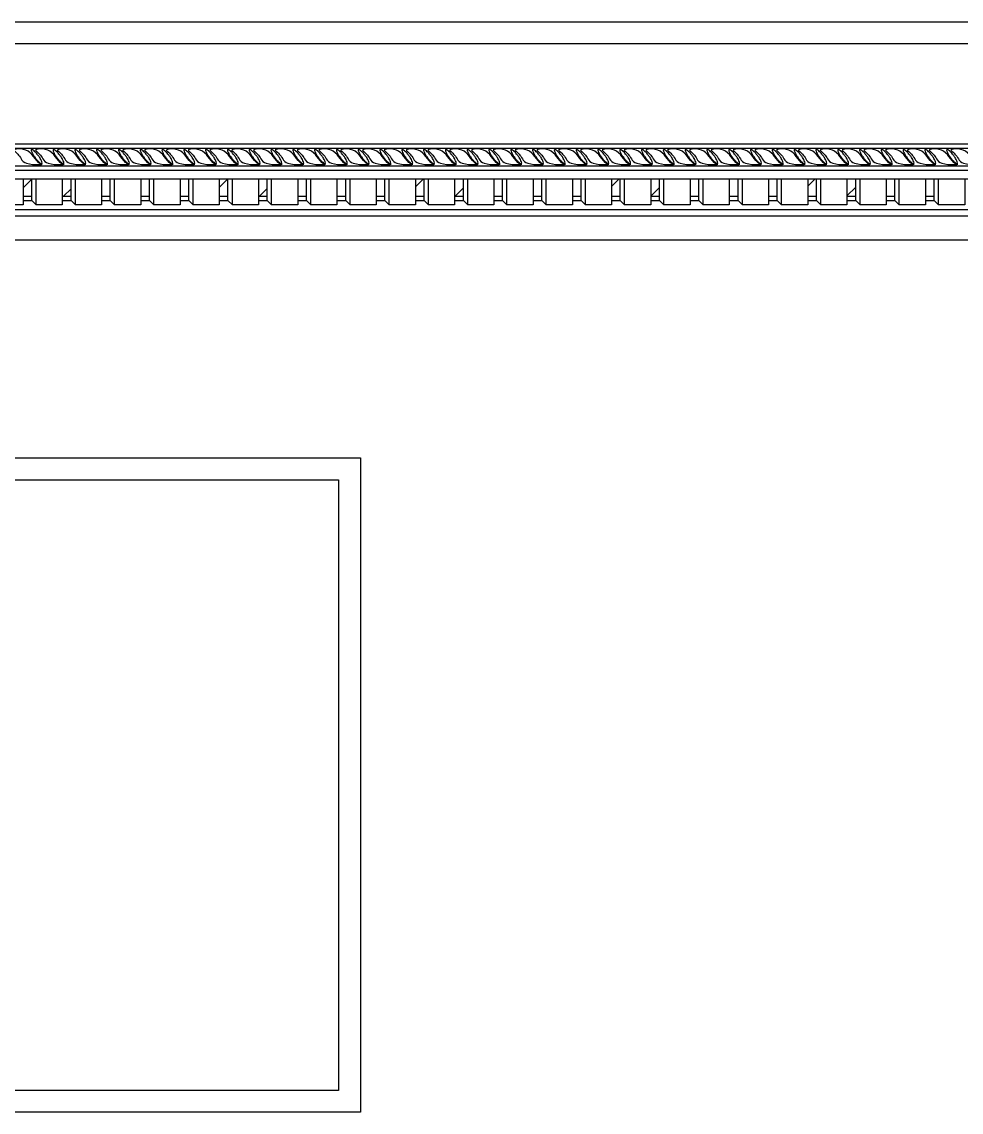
# Model space of a CAD drawing. Header units: metres. Extents: x 6109 to 10009, y 6120 to 9320.
# Drawn here: x 9154 to 9585, y 8820 to 9320 of the extents above; entities that cross this region are included whole.
import ezdxf

# ---------------------------------------------------------------- set-up
doc = ezdxf.new("R2010")
doc.units = ezdxf.units.M
doc.layers.add('3', color=3, linetype='Continuous')
doc.layers.add('4', color=4, linetype='Continuous')

msp = doc.modelspace()

# ---------------------------------------------------------------- hatches: boundary and pattern name
at = {"layer": '3'}
h = msp.add_hatch(dxfattribs=at)
h.set_pattern_fill('ANSI31', scale=5)
h.paths.add_polyline_path([(9158.27, 9248.21), (9154.27, 9248.21), (9154.27, 9240.21), (9158.27, 9240.21)])
h = msp.add_hatch(dxfattribs=at)
h.set_pattern_fill('ANSI31', scale=5)
h.paths.add_polyline_path([(9176.27, 9248.21), (9172.27, 9248.21), (9172.27, 9240.21), (9176.27, 9240.21)])
h = msp.add_hatch(dxfattribs=at)
h.set_pattern_fill('ANSI31', scale=5)
h.paths.add_polyline_path([(9194.27, 9248.21), (9190.27, 9248.21), (9190.27, 9240.21), (9194.27, 9240.21)])
h = msp.add_hatch(dxfattribs=at)
h.set_pattern_fill('ANSI31', scale=5)
h.paths.add_polyline_path([(9212.27, 9248.21), (9208.27, 9248.21), (9208.27, 9240.21), (9212.27, 9240.21)])
h = msp.add_hatch(dxfattribs=at)
h.set_pattern_fill('ANSI31', scale=5)
h.paths.add_polyline_path([(9230.27, 9248.21), (9226.27, 9248.21), (9226.27, 9240.21), (9230.27, 9240.21)])
h = msp.add_hatch(dxfattribs=at)
h.set_pattern_fill('ANSI31', scale=5)
h.paths.add_polyline_path([(9248.27, 9248.21), (9244.27, 9248.21), (9244.27, 9240.21), (9248.27, 9240.21)])
h = msp.add_hatch(dxfattribs=at)
h.set_pattern_fill('ANSI31', scale=5)
h.paths.add_polyline_path([(9266.27, 9248.21), (9262.27, 9248.21), (9262.27, 9240.21), (9266.27, 9240.21)])
h = msp.add_hatch(dxfattribs=at)
h.set_pattern_fill('ANSI31', scale=5)
h.paths.add_polyline_path([(9284.27, 9248.21), (9280.27, 9248.21), (9280.27, 9240.21), (9284.27, 9240.21)])
h = msp.add_hatch(dxfattribs=at)
h.set_pattern_fill('ANSI31', scale=5)
h.paths.add_polyline_path([(9302.27, 9248.21), (9298.27, 9248.21), (9298.27, 9240.21), (9302.27, 9240.21)])
h = msp.add_hatch(dxfattribs=at)
h.set_pattern_fill('ANSI31', scale=5)
h.paths.add_polyline_path([(9320.27, 9248.21), (9316.27, 9248.21), (9316.27, 9240.21), (9320.27, 9240.21)])
h = msp.add_hatch(dxfattribs=at)
h.set_pattern_fill('ANSI31', scale=5)
h.paths.add_polyline_path([(9338.27, 9248.21), (9334.27, 9248.21), (9334.27, 9240.21), (9338.27, 9240.21)])
h = msp.add_hatch(dxfattribs=at)
h.set_pattern_fill('ANSI31', scale=5)
h.paths.add_polyline_path([(9356.27, 9248.21), (9352.27, 9248.21), (9352.27, 9240.21), (9356.27, 9240.21)])
h = msp.add_hatch(dxfattribs=at)
h.set_pattern_fill('ANSI31', scale=5)
h.paths.add_polyline_path([(9374.27, 9248.21), (9370.27, 9248.21), (9370.27, 9240.21), (9374.27, 9240.21)])
h = msp.add_hatch(dxfattribs=at)
h.set_pattern_fill('ANSI31', scale=5)
h.paths.add_polyline_path([(9392.27, 9248.21), (9388.27, 9248.21), (9388.27, 9240.21), (9392.27, 9240.21)])
h = msp.add_hatch(dxfattribs=at)
h.set_pattern_fill('ANSI31', scale=5)
h.paths.add_polyline_path([(9410.27, 9248.21), (9406.27, 9248.21), (9406.27, 9240.21), (9410.27, 9240.21)])
h = msp.add_hatch(dxfattribs=at)
h.set_pattern_fill('ANSI31', scale=5)
h.paths.add_polyline_path([(9428.27, 9248.21), (9424.27, 9248.21), (9424.27, 9240.21), (9428.27, 9240.21)])
h = msp.add_hatch(dxfattribs=at)
h.set_pattern_fill('ANSI31', scale=5)
h.paths.add_polyline_path([(9446.27, 9248.21), (9442.27, 9248.21), (9442.27, 9240.21), (9446.27, 9240.21)])
h = msp.add_hatch(dxfattribs=at)
h.set_pattern_fill('ANSI31', scale=5)
h.paths.add_polyline_path([(9464.27, 9248.21), (9460.27, 9248.21), (9460.27, 9240.21), (9464.27, 9240.21)])
h = msp.add_hatch(dxfattribs=at)
h.set_pattern_fill('ANSI31', scale=5)
h.paths.add_polyline_path([(9482.27, 9248.21), (9478.27, 9248.21), (9478.27, 9240.21), (9482.27, 9240.21)])
h = msp.add_hatch(dxfattribs=at)
h.set_pattern_fill('ANSI31', scale=5)
h.paths.add_polyline_path([(9500.27, 9248.21), (9496.27, 9248.21), (9496.27, 9240.21), (9500.27, 9240.21)])
h = msp.add_hatch(dxfattribs=at)
h.set_pattern_fill('ANSI31', scale=5)
h.paths.add_polyline_path([(9518.27, 9248.21), (9514.27, 9248.21), (9514.27, 9240.21), (9518.27, 9240.21)])
h = msp.add_hatch(dxfattribs=at)
h.set_pattern_fill('ANSI31', scale=5)
h.paths.add_polyline_path([(9536.27, 9248.21), (9532.27, 9248.21), (9532.27, 9240.21), (9536.27, 9240.21)])
h = msp.add_hatch(dxfattribs=at)
h.set_pattern_fill('ANSI31', scale=5)
h.paths.add_polyline_path([(9554.27, 9248.21), (9550.27, 9248.21), (9550.27, 9240.21), (9554.27, 9240.21)])
h = msp.add_hatch(dxfattribs=at)
h.set_pattern_fill('ANSI31', scale=5)
h.paths.add_polyline_path([(9572.27, 9248.21), (9568.27, 9248.21), (9568.27, 9240.21), (9572.27, 9240.21)])

# ---------------------------------------------------------------- linework, layer by layer
for p, q in [((6185.02, 9310.21), (9933.02, 9310.21)), ((6143.02, 9262.21), (9975.02, 9262.21)), ((6145.02, 9264.21), (9973.02, 9264.21)), ((6137.02, 9252.21), (9981.02, 9252.21)), ((6139.02, 9254.21), (9975.02, 9254.21)), ((6137.02, 9248.21), (9981.02, 9248.21)), ((9160.27, 9236.21), (9160.27, 9248.21)), ((9178.27, 9236.21), (9178.27, 9248.21)), ((9196.27, 9236.21), (9196.27, 9248.21)), ((9214.27, 9236.21), (9214.27, 9248.21)), ((9232.27, 9236.21), (9232.27, 9248.21)), ((9250.27, 9236.21), (9250.27, 9248.21)), ((9268.27, 9236.21), (9268.27, 9248.21)), ((9286.27, 9236.21), (9286.27, 9248.21)), ((9304.27, 9236.21), (9304.27, 9248.21)), ((9322.27, 9236.21), (9322.27, 9248.21)), ((9340.27, 9236.21), (9340.27, 9248.21)), ((9358.27, 9236.21), (9358.27, 9248.21)), ((9376.27, 9236.21), (9376.27, 9248.21)), ((9394.27, 9236.21), (9394.27, 9248.21)), ((9412.27, 9236.21), (9412.27, 9248.21)), ((9430.27, 9236.21), (9430.27, 9248.21)), ((9448.27, 9236.21), (9448.27, 9248.21)), ((9466.27, 9236.21), (9466.27, 9248.21)), ((9484.27, 9236.21), (9484.27, 9248.21)), ((9502.27, 9236.21), (9502.27, 9248.21)), ((9520.27, 9236.21), (9520.27, 9248.21)), ((9538.27, 9236.21), (9538.27, 9248.21)), ((9556.27, 9236.21), (9556.27, 9248.21)), ((9574.27, 9236.21), (9574.27, 9248.21)), ((9154.27, 9240.21), (9158.27, 9240.21)), ((9172.27, 9240.21), (9176.27, 9240.21)), ((9190.27, 9240.21), (9194.27, 9240.21)), ((9208.27, 9240.21), (9212.27, 9240.21)), ((9226.27, 9240.21), (9230.27, 9240.21)), ((9244.27, 9240.21), (9248.27, 9240.21)), ((9262.27, 9240.21), (9266.27, 9240.21)), ((9280.27, 9240.21), (9284.27, 9240.21)), ((9298.27, 9240.21), (9302.27, 9240.21)), ((9316.27, 9240.21), (9320.27, 9240.21)), ((9334.27, 9240.21), (9338.27, 9240.21)), ((9352.27, 9240.21), (9356.27, 9240.21)), ((9370.27, 9240.21), (9374.27, 9240.21)), ((9388.27, 9240.21), (9392.27, 9240.21)), ((9406.27, 9240.21), (9410.27, 9240.21)), ((9424.27, 9240.21), (9428.27, 9240.21)), ((9442.27, 9240.21), (9446.27, 9240.21)), ((9460.27, 9240.21), (9464.27, 9240.21)), ((9478.27, 9240.21), (9482.27, 9240.21)), ((9496.27, 9240.21), (9500.27, 9240.21)), ((9514.27, 9240.21), (9518.27, 9240.21)), ((9532.27, 9240.21), (9536.27, 9240.21)), ((9550.27, 9240.21), (9554.27, 9240.21)), ((9568.27, 9240.21), (9572.27, 9240.21)), ((9154.27, 9238.21), (9158.27, 9238.21)), ((9172.27, 9238.21), (9176.27, 9238.21)), ((9190.27, 9238.21), (9194.27, 9238.21)), ((9208.27, 9238.21), (9212.27, 9238.21)), ((9226.27, 9238.21), (9230.27, 9238.21)), ((9244.27, 9238.21), (9248.27, 9238.21)), ((9262.27, 9238.21), (9266.27, 9238.21)), ((9280.27, 9238.21), (9284.27, 9238.21)), ((9298.27, 9238.21), (9302.27, 9238.21)), ((9316.27, 9238.21), (9320.27, 9238.21)), ((9334.27, 9238.21), (9338.27, 9238.21)), ((9352.27, 9238.21), (9356.27, 9238.21)), ((9370.27, 9238.21), (9374.27, 9238.21)), ((9388.27, 9238.21), (9392.27, 9238.21)), ((9406.27, 9238.21), (9410.27, 9238.21)), ((9424.27, 9238.21), (9428.27, 9238.21)), ((9442.27, 9238.21), (9446.27, 9238.21)), ((9460.27, 9238.21), (9464.27, 9238.21)), ((9478.27, 9238.21), (9482.27, 9238.21)), ((9496.27, 9238.21), (9500.27, 9238.21)), ((9514.27, 9238.21), (9518.27, 9238.21)), ((9532.27, 9238.21), (9536.27, 9238.21)), ((9550.27, 9238.21), (9554.27, 9238.21)), ((9568.27, 9238.21), (9572.27, 9238.21)), ((6121.02, 9231.21), (9997.02, 9231.21)), ((6125.02, 9234.21), (9993.02, 9234.21))]:
    msp.add_line(p, q, dxfattribs=at)
for points in [[(9149.95, 9261.36, -0.08), (9153.37, 9257.45, 0.25), (9155.78, 9255.37, 0.08), (9161.45, 9254.76, 0.15), (9163.08, 9254.96, -0.34), (9161.32, 9255.77, -0.05), (9158.35, 9259.36, 0.31), (9149.99, 9261.44, 0.31)], [(9159.95, 9261.36, -0.08), (9163.37, 9257.45, 0.25), (9165.78, 9255.37, 0.08), (9171.45, 9254.76, 0.15), (9173.08, 9254.96, -0.34), (9171.32, 9255.77, -0.05), (9168.35, 9259.36, 0.31), (9159.99, 9261.44, 0.31)], [(9169.95, 9261.36, -0.08), (9173.37, 9257.45, 0.25), (9175.78, 9255.37, 0.08), (9181.45, 9254.76, 0.15), (9183.08, 9254.96, -0.34), (9181.32, 9255.77, -0.05), (9178.35, 9259.36, 0.31), (9169.99, 9261.44, 0.31)], [(9179.95, 9261.36, -0.08), (9183.37, 9257.45, 0.25), (9185.78, 9255.37, 0.08), (9191.45, 9254.76, 0.15), (9193.08, 9254.96, -0.34), (9191.32, 9255.77, -0.05), (9188.35, 9259.36, 0.31), (9179.99, 9261.44, 0.31)], [(9189.95, 9261.36, -0.08), (9193.37, 9257.45, 0.25), (9195.78, 9255.37, 0.08), (9201.45, 9254.76, 0.15), (9203.08, 9254.96, -0.34), (9201.32, 9255.77, -0.05), (9198.35, 9259.36, 0.31), (9189.99, 9261.44, 0.31)], [(9199.95, 9261.36, -0.08), (9203.37, 9257.45, 0.25), (9205.78, 9255.37, 0.08), (9211.45, 9254.76, 0.15), (9213.08, 9254.96, -0.34), (9211.32, 9255.77, -0.05), (9208.35, 9259.36, 0.31), (9199.99, 9261.44, 0.31)], [(9209.95, 9261.36, -0.08), (9213.37, 9257.45, 0.25), (9215.78, 9255.37, 0.08), (9221.45, 9254.76, 0.15), (9223.08, 9254.96, -0.34), (9221.32, 9255.77, -0.05), (9218.35, 9259.36, 0.31), (9209.99, 9261.44, 0.31)], [(9219.95, 9261.36, -0.08), (9223.37, 9257.45, 0.25), (9225.78, 9255.37, 0.08), (9231.45, 9254.76, 0.15), (9233.08, 9254.96, -0.34), (9231.32, 9255.77, -0.05), (9228.35, 9259.36, 0.31), (9219.99, 9261.44, 0.31)], [(9229.95, 9261.36, -0.08), (9233.37, 9257.45, 0.25), (9235.78, 9255.37, 0.08), (9241.45, 9254.76, 0.15), (9243.08, 9254.96, -0.34), (9241.32, 9255.77, -0.05), (9238.35, 9259.36, 0.31), (9229.99, 9261.44, 0.31)], [(9239.95, 9261.36, -0.08), (9243.37, 9257.45, 0.25), (9245.78, 9255.37, 0.08), (9251.45, 9254.76, 0.15), (9253.08, 9254.96, -0.34), (9251.32, 9255.77, -0.05), (9248.35, 9259.36, 0.31), (9239.99, 9261.44, 0.31)], [(9249.95, 9261.36, -0.08), (9253.37, 9257.45, 0.25), (9255.78, 9255.37, 0.08), (9261.45, 9254.76, 0.15), (9263.08, 9254.96, -0.34), (9261.32, 9255.77, -0.05), (9258.35, 9259.36, 0.31), (9249.99, 9261.44, 0.31)], [(9259.95, 9261.36, -0.08), (9263.37, 9257.45, 0.25), (9265.78, 9255.37, 0.08), (9271.45, 9254.76, 0.15), (9273.08, 9254.96, -0.34), (9271.32, 9255.77, -0.05), (9268.35, 9259.36, 0.31), (9259.99, 9261.44, 0.31)], [(9269.95, 9261.36, -0.08), (9273.37, 9257.45, 0.25), (9275.78, 9255.37, 0.08), (9281.45, 9254.76, 0.15), (9283.08, 9254.96, -0.34), (9281.32, 9255.77, -0.05), (9278.35, 9259.36, 0.31), (9269.99, 9261.44, 0.31)], [(9279.95, 9261.36, -0.08), (9283.37, 9257.45, 0.25), (9285.78, 9255.37, 0.08), (9291.45, 9254.76, 0.15), (9293.08, 9254.96, -0.34), (9291.32, 9255.77, -0.05), (9288.35, 9259.36, 0.31), (9279.99, 9261.44, 0.31)], [(9289.95, 9261.36, -0.08), (9293.37, 9257.45, 0.25), (9295.78, 9255.37, 0.08), (9301.45, 9254.76, 0.15), (9303.08, 9254.96, -0.34), (9301.32, 9255.77, -0.05), (9298.35, 9259.36, 0.31), (9289.99, 9261.44, 0.31)], [(9299.95, 9261.36, -0.08), (9303.37, 9257.45, 0.25), (9305.78, 9255.37, 0.08), (9311.45, 9254.76, 0.15), (9313.08, 9254.96, -0.34), (9311.32, 9255.77, -0.05), (9308.35, 9259.36, 0.31), (9299.99, 9261.44, 0.31)], [(9309.95, 9261.36, -0.08), (9313.37, 9257.45, 0.25), (9315.78, 9255.37, 0.08), (9321.45, 9254.76, 0.15), (9323.08, 9254.96, -0.34), (9321.32, 9255.77, -0.05), (9318.35, 9259.36, 0.31), (9309.99, 9261.44, 0.31)], [(9319.95, 9261.36, -0.08), (9323.37, 9257.45, 0.25), (9325.78, 9255.37, 0.08), (9331.45, 9254.76, 0.15), (9333.08, 9254.96, -0.34), (9331.32, 9255.77, -0.05), (9328.35, 9259.36, 0.31), (9319.99, 9261.44, 0.31)], [(9329.95, 9261.36, -0.08), (9333.37, 9257.45, 0.25), (9335.78, 9255.37, 0.08), (9341.45, 9254.76, 0.15), (9343.08, 9254.96, -0.34), (9341.32, 9255.77, -0.05), (9338.35, 9259.36, 0.31), (9329.99, 9261.44, 0.31)], [(9339.95, 9261.36, -0.08), (9343.37, 9257.45, 0.25), (9345.78, 9255.37, 0.08), (9351.45, 9254.76, 0.15), (9353.08, 9254.96, -0.34), (9351.32, 9255.77, -0.05), (9348.35, 9259.36, 0.31), (9339.99, 9261.44, 0.31)], [(9349.95, 9261.36, -0.08), (9353.37, 9257.45, 0.25), (9355.78, 9255.37, 0.08), (9361.45, 9254.76, 0.15), (9363.08, 9254.96, -0.34), (9361.32, 9255.77, -0.05), (9358.35, 9259.36, 0.31), (9349.99, 9261.44, 0.31)], [(9359.95, 9261.36, -0.08), (9363.37, 9257.45, 0.25), (9365.78, 9255.37, 0.08), (9371.45, 9254.76, 0.15), (9373.08, 9254.96, -0.34), (9371.32, 9255.77, -0.05), (9368.35, 9259.36, 0.31), (9359.99, 9261.44, 0.31)], [(9369.95, 9261.36, -0.08), (9373.37, 9257.45, 0.25), (9375.78, 9255.37, 0.08), (9381.45, 9254.76, 0.15), (9383.08, 9254.96, -0.34), (9381.32, 9255.77, -0.05), (9378.35, 9259.36, 0.31), (9369.99, 9261.44, 0.31)], [(9379.95, 9261.36, -0.08), (9383.37, 9257.45, 0.25), (9385.78, 9255.37, 0.08), (9391.45, 9254.76, 0.15), (9393.08, 9254.96, -0.34), (9391.32, 9255.77, -0.05), (9388.35, 9259.36, 0.31), (9379.99, 9261.44, 0.31)], [(9389.95, 9261.36, -0.08), (9393.37, 9257.45, 0.25), (9395.78, 9255.37, 0.08), (9401.45, 9254.76, 0.15), (9403.08, 9254.96, -0.34), (9401.32, 9255.77, -0.05), (9398.35, 9259.36, 0.31), (9389.99, 9261.44, 0.31)], [(9399.95, 9261.36, -0.08), (9403.37, 9257.45, 0.25), (9405.78, 9255.37, 0.08), (9411.45, 9254.76, 0.15), (9413.08, 9254.96, -0.34), (9411.32, 9255.77, -0.05), (9408.35, 9259.36, 0.31), (9399.99, 9261.44, 0.31)], [(9409.95, 9261.36, -0.08), (9413.37, 9257.45, 0.25), (9415.78, 9255.37, 0.08), (9421.45, 9254.76, 0.15), (9423.08, 9254.96, -0.34), (9421.32, 9255.77, -0.05), (9418.35, 9259.36, 0.31), (9409.99, 9261.44, 0.31)], [(9419.95, 9261.36, -0.08), (9423.37, 9257.45, 0.25), (9425.78, 9255.37, 0.08), (9431.45, 9254.76, 0.15), (9433.08, 9254.96, -0.34), (9431.32, 9255.77, -0.05), (9428.35, 9259.36, 0.31), (9419.99, 9261.44, 0.31)], [(9429.95, 9261.36, -0.08), (9433.37, 9257.45, 0.25), (9435.78, 9255.37, 0.08), (9441.45, 9254.76, 0.15), (9443.08, 9254.96, -0.34), (9441.32, 9255.77, -0.05), (9438.35, 9259.36, 0.31), (9429.99, 9261.44, 0.31)], [(9439.95, 9261.36, -0.08), (9443.37, 9257.45, 0.25), (9445.78, 9255.37, 0.08), (9451.45, 9254.76, 0.15), (9453.08, 9254.96, -0.34), (9451.32, 9255.77, -0.05), (9448.35, 9259.36, 0.31), (9439.99, 9261.44, 0.31)], [(9449.95, 9261.36, -0.08), (9453.37, 9257.45, 0.25), (9455.78, 9255.37, 0.08), (9461.45, 9254.76, 0.15), (9463.08, 9254.96, -0.34), (9461.32, 9255.77, -0.05), (9458.35, 9259.36, 0.31), (9449.99, 9261.44, 0.31)], [(9459.95, 9261.36, -0.08), (9463.37, 9257.45, 0.25), (9465.78, 9255.37, 0.08), (9471.45, 9254.76, 0.15), (9473.08, 9254.96, -0.34), (9471.32, 9255.77, -0.05), (9468.35, 9259.36, 0.31), (9459.99, 9261.44, 0.31)], [(9469.95, 9261.36, -0.08), (9473.37, 9257.45, 0.25), (9475.78, 9255.37, 0.08), (9481.45, 9254.76, 0.15), (9483.08, 9254.96, -0.34), (9481.32, 9255.77, -0.05), (9478.35, 9259.36, 0.31), (9469.99, 9261.44, 0.31)], [(9479.95, 9261.36, -0.08), (9483.37, 9257.45, 0.25), (9485.78, 9255.37, 0.08), (9491.45, 9254.76, 0.15), (9493.08, 9254.96, -0.34), (9491.32, 9255.77, -0.05), (9488.35, 9259.36, 0.31), (9479.99, 9261.44, 0.31)], [(9489.95, 9261.36, -0.08), (9493.37, 9257.45, 0.25), (9495.78, 9255.37, 0.08), (9501.45, 9254.76, 0.15), (9503.08, 9254.96, -0.34), (9501.32, 9255.77, -0.05), (9498.35, 9259.36, 0.31), (9489.99, 9261.44, 0.31)], [(9499.95, 9261.36, -0.08), (9503.37, 9257.45, 0.25), (9505.78, 9255.37, 0.08), (9511.45, 9254.76, 0.15), (9513.08, 9254.96, -0.34), (9511.32, 9255.77, -0.05), (9508.35, 9259.36, 0.31), (9499.99, 9261.44, 0.31)], [(9509.95, 9261.36, -0.08), (9513.37, 9257.45, 0.25), (9515.78, 9255.37, 0.08), (9521.45, 9254.76, 0.15), (9523.08, 9254.96, -0.34), (9521.32, 9255.77, -0.05), (9518.35, 9259.36, 0.31), (9509.99, 9261.44, 0.31)], [(9519.95, 9261.36, -0.08), (9523.37, 9257.45, 0.25), (9525.78, 9255.37, 0.08), (9531.45, 9254.76, 0.15), (9533.08, 9254.96, -0.34), (9531.32, 9255.77, -0.05), (9528.35, 9259.36, 0.31), (9519.99, 9261.44, 0.31)], [(9529.95, 9261.36, -0.08), (9533.37, 9257.45, 0.25), (9535.78, 9255.37, 0.08), (9541.45, 9254.76, 0.15), (9543.08, 9254.96, -0.34), (9541.32, 9255.77, -0.05), (9538.35, 9259.36, 0.31), (9529.99, 9261.44, 0.31)], [(9539.95, 9261.36, -0.08), (9543.37, 9257.45, 0.25), (9545.78, 9255.37, 0.08), (9551.45, 9254.76, 0.15), (9553.08, 9254.96, -0.34), (9551.32, 9255.77, -0.05), (9548.35, 9259.36, 0.31), (9539.99, 9261.44, 0.31)], [(9549.95, 9261.36, -0.08), (9553.37, 9257.45, 0.25), (9555.78, 9255.37, 0.08), (9561.45, 9254.76, 0.15), (9563.08, 9254.96, -0.34), (9561.32, 9255.77, -0.05), (9558.35, 9259.36, 0.31), (9549.99, 9261.44, 0.31)], [(9559.95, 9261.36, -0.08), (9563.37, 9257.45, 0.25), (9565.78, 9255.37, 0.08), (9571.45, 9254.76, 0.15), (9573.08, 9254.96, -0.34), (9571.32, 9255.77, -0.05), (9568.35, 9259.36, 0.31), (9559.99, 9261.44, 0.31)], [(9569.95, 9261.36, -0.08), (9573.37, 9257.45, 0.25), (9575.78, 9255.37, 0.08), (9581.45, 9254.76, 0.15), (9583.08, 9254.96, -0.34), (9581.32, 9255.77, -0.05), (9578.35, 9259.36, 0.31), (9569.99, 9261.44, 0.31)], [(9579.95, 9261.36, -0.08), (9583.37, 9257.45, 0.25), (9585.78, 9255.37, 0.08), (9591.45, 9254.76, 0.15), (9593.08, 9254.96, -0.34), (9591.32, 9255.77, -0.05), (9588.35, 9259.36, 0.31), (9579.99, 9261.44, 0.31)]]:
    msp.add_lwpolyline(points, format="xyb", dxfattribs=at)
for points in [[(9162.91, 9255.2, 0.28), (9163.02, 9255.46, 0.07), (9162.69, 9256.51, 0.03), (9162.13, 9257.57, 0.02), (9161.19, 9258.94, 0.02), (9160.14, 9260.22, 0.03), (9159.29, 9261.06, 0.07), (9158.38, 9261.67, 0.28), (9158.1, 9261.64, 0.28), (9158, 9261.38, 0.07), (9158.32, 9260.34, 0.03), (9158.89, 9259.28, 0.02), (9159.82, 9257.91, 0.02), (9160.87, 9256.63, 0.03), (9161.72, 9255.78, 0.07), (9162.64, 9255.18, 0.28)], [(9172.91, 9255.2, 0.28), (9173.02, 9255.46, 0.07), (9172.69, 9256.51, 0.03), (9172.13, 9257.57, 0.02), (9171.19, 9258.94, 0.02), (9170.14, 9260.22, 0.03), (9169.29, 9261.06, 0.07), (9168.38, 9261.67, 0.28), (9168.1, 9261.64, 0.28), (9168, 9261.38, 0.07), (9168.32, 9260.34, 0.03), (9168.89, 9259.28, 0.02), (9169.82, 9257.91, 0.02), (9170.87, 9256.63, 0.03), (9171.72, 9255.78, 0.07), (9172.64, 9255.18, 0.28)], [(9182.91, 9255.2, 0.28), (9183.02, 9255.46, 0.07), (9182.69, 9256.51, 0.03), (9182.13, 9257.57, 0.02), (9181.19, 9258.94, 0.02), (9180.14, 9260.22, 0.03), (9179.29, 9261.06, 0.07), (9178.38, 9261.67, 0.28), (9178.1, 9261.64, 0.28), (9178, 9261.38, 0.07), (9178.32, 9260.34, 0.03), (9178.89, 9259.28, 0.02), (9179.82, 9257.91, 0.02), (9180.87, 9256.63, 0.03), (9181.72, 9255.78, 0.07), (9182.64, 9255.18, 0.28)], [(9192.91, 9255.2, 0.28), (9193.02, 9255.46, 0.07), (9192.69, 9256.51, 0.03), (9192.13, 9257.57, 0.02), (9191.19, 9258.94, 0.02), (9190.14, 9260.22, 0.03), (9189.29, 9261.06, 0.07), (9188.38, 9261.67, 0.28), (9188.1, 9261.64, 0.28), (9188, 9261.38, 0.07), (9188.32, 9260.34, 0.03), (9188.89, 9259.28, 0.02), (9189.82, 9257.91, 0.02), (9190.87, 9256.63, 0.03), (9191.72, 9255.78, 0.07), (9192.64, 9255.18, 0.28)], [(9202.91, 9255.2, 0.28), (9203.02, 9255.46, 0.07), (9202.69, 9256.51, 0.03), (9202.13, 9257.57, 0.02), (9201.19, 9258.94, 0.02), (9200.14, 9260.22, 0.03), (9199.29, 9261.06, 0.07), (9198.38, 9261.67, 0.28), (9198.1, 9261.64, 0.28), (9198, 9261.38, 0.07), (9198.32, 9260.34, 0.03), (9198.89, 9259.28, 0.02), (9199.82, 9257.91, 0.02), (9200.87, 9256.63, 0.03), (9201.72, 9255.78, 0.07), (9202.64, 9255.18, 0.28)], [(9212.91, 9255.2, 0.28), (9213.02, 9255.46, 0.07), (9212.69, 9256.51, 0.03), (9212.13, 9257.57, 0.02), (9211.19, 9258.94, 0.02), (9210.14, 9260.22, 0.03), (9209.29, 9261.06, 0.07), (9208.38, 9261.67, 0.28), (9208.1, 9261.64, 0.28), (9208, 9261.38, 0.07), (9208.32, 9260.34, 0.03), (9208.89, 9259.28, 0.02), (9209.82, 9257.91, 0.02), (9210.87, 9256.63, 0.03), (9211.72, 9255.78, 0.07), (9212.64, 9255.18, 0.28)], [(9222.91, 9255.2, 0.28), (9223.02, 9255.46, 0.07), (9222.69, 9256.51, 0.03), (9222.13, 9257.57, 0.02), (9221.19, 9258.94, 0.02), (9220.14, 9260.22, 0.03), (9219.29, 9261.06, 0.07), (9218.38, 9261.67, 0.28), (9218.1, 9261.64, 0.28), (9218, 9261.38, 0.07), (9218.32, 9260.34, 0.03), (9218.89, 9259.28, 0.02), (9219.82, 9257.91, 0.02), (9220.87, 9256.63, 0.03), (9221.72, 9255.78, 0.07), (9222.64, 9255.18, 0.28)], [(9232.91, 9255.2, 0.28), (9233.02, 9255.46, 0.07), (9232.69, 9256.51, 0.03), (9232.13, 9257.57, 0.02), (9231.19, 9258.94, 0.02), (9230.14, 9260.22, 0.03), (9229.29, 9261.06, 0.07), (9228.38, 9261.67, 0.28), (9228.1, 9261.64, 0.28), (9228, 9261.38, 0.07), (9228.32, 9260.34, 0.03), (9228.89, 9259.28, 0.02), (9229.82, 9257.91, 0.02), (9230.87, 9256.63, 0.03), (9231.72, 9255.78, 0.07), (9232.64, 9255.18, 0.28)], [(9242.91, 9255.2, 0.28), (9243.02, 9255.46, 0.07), (9242.69, 9256.51, 0.03), (9242.13, 9257.57, 0.02), (9241.19, 9258.94, 0.02), (9240.14, 9260.22, 0.03), (9239.29, 9261.06, 0.07), (9238.38, 9261.67, 0.28), (9238.1, 9261.64, 0.28), (9238, 9261.38, 0.07), (9238.32, 9260.34, 0.03), (9238.89, 9259.28, 0.02), (9239.82, 9257.91, 0.02), (9240.87, 9256.63, 0.03), (9241.72, 9255.78, 0.07), (9242.64, 9255.18, 0.28)], [(9252.91, 9255.2, 0.28), (9253.02, 9255.46, 0.07), (9252.69, 9256.51, 0.03), (9252.13, 9257.57, 0.02), (9251.19, 9258.94, 0.02), (9250.14, 9260.22, 0.03), (9249.29, 9261.06, 0.07), (9248.38, 9261.67, 0.28), (9248.1, 9261.64, 0.28), (9248, 9261.38, 0.07), (9248.32, 9260.34, 0.03), (9248.89, 9259.28, 0.02), (9249.82, 9257.91, 0.02), (9250.87, 9256.63, 0.03), (9251.72, 9255.78, 0.07), (9252.64, 9255.18, 0.28)], [(9262.91, 9255.2, 0.28), (9263.02, 9255.46, 0.07), (9262.69, 9256.51, 0.03), (9262.13, 9257.57, 0.02), (9261.19, 9258.94, 0.02), (9260.14, 9260.22, 0.03), (9259.29, 9261.06, 0.07), (9258.38, 9261.67, 0.28), (9258.1, 9261.64, 0.28), (9258, 9261.38, 0.07), (9258.32, 9260.34, 0.03), (9258.89, 9259.28, 0.02), (9259.82, 9257.91, 0.02), (9260.87, 9256.63, 0.03), (9261.72, 9255.78, 0.07), (9262.64, 9255.18, 0.28)], [(9272.91, 9255.2, 0.28), (9273.02, 9255.46, 0.07), (9272.69, 9256.51, 0.03), (9272.13, 9257.57, 0.02), (9271.19, 9258.94, 0.02), (9270.14, 9260.22, 0.03), (9269.29, 9261.06, 0.07), (9268.38, 9261.67, 0.28), (9268.1, 9261.64, 0.28), (9268, 9261.38, 0.07), (9268.32, 9260.34, 0.03), (9268.89, 9259.28, 0.02), (9269.82, 9257.91, 0.02), (9270.87, 9256.63, 0.03), (9271.72, 9255.78, 0.07), (9272.64, 9255.18, 0.28)], [(9282.91, 9255.2, 0.28), (9283.02, 9255.46, 0.07), (9282.69, 9256.51, 0.03), (9282.13, 9257.57, 0.02), (9281.19, 9258.94, 0.02), (9280.14, 9260.22, 0.03), (9279.29, 9261.06, 0.07), (9278.38, 9261.67, 0.28), (9278.1, 9261.64, 0.28), (9278, 9261.38, 0.07), (9278.32, 9260.34, 0.03), (9278.89, 9259.28, 0.02), (9279.82, 9257.91, 0.02), (9280.87, 9256.63, 0.03), (9281.72, 9255.78, 0.07), (9282.64, 9255.18, 0.28)], [(9292.91, 9255.2, 0.28), (9293.02, 9255.46, 0.07), (9292.69, 9256.51, 0.03), (9292.13, 9257.57, 0.02), (9291.19, 9258.94, 0.02), (9290.14, 9260.22, 0.03), (9289.29, 9261.06, 0.07), (9288.38, 9261.67, 0.28), (9288.1, 9261.64, 0.28), (9288, 9261.38, 0.07), (9288.32, 9260.34, 0.03), (9288.89, 9259.28, 0.02), (9289.82, 9257.91, 0.02), (9290.87, 9256.63, 0.03), (9291.72, 9255.78, 0.07), (9292.64, 9255.18, 0.28)], [(9302.91, 9255.2, 0.28), (9303.02, 9255.46, 0.07), (9302.69, 9256.51, 0.03), (9302.13, 9257.57, 0.02), (9301.19, 9258.94, 0.02), (9300.14, 9260.22, 0.03), (9299.29, 9261.06, 0.07), (9298.38, 9261.67, 0.28), (9298.1, 9261.64, 0.28), (9298, 9261.38, 0.07), (9298.32, 9260.34, 0.03), (9298.89, 9259.28, 0.02), (9299.82, 9257.91, 0.02), (9300.87, 9256.63, 0.03), (9301.72, 9255.78, 0.07), (9302.64, 9255.18, 0.28)], [(9312.91, 9255.2, 0.28), (9313.02, 9255.46, 0.07), (9312.69, 9256.51, 0.03), (9312.13, 9257.57, 0.02), (9311.19, 9258.94, 0.02), (9310.14, 9260.22, 0.03), (9309.29, 9261.06, 0.07), (9308.38, 9261.67, 0.28), (9308.1, 9261.64, 0.28), (9308, 9261.38, 0.07), (9308.32, 9260.34, 0.03), (9308.89, 9259.28, 0.02), (9309.82, 9257.91, 0.02), (9310.87, 9256.63, 0.03), (9311.72, 9255.78, 0.07), (9312.64, 9255.18, 0.28)], [(9322.91, 9255.2, 0.28), (9323.02, 9255.46, 0.07), (9322.69, 9256.51, 0.03), (9322.13, 9257.57, 0.02), (9321.19, 9258.94, 0.02), (9320.14, 9260.22, 0.03), (9319.29, 9261.06, 0.07), (9318.38, 9261.67, 0.28), (9318.1, 9261.64, 0.28), (9318, 9261.38, 0.07), (9318.32, 9260.34, 0.03), (9318.89, 9259.28, 0.02), (9319.82, 9257.91, 0.02), (9320.87, 9256.63, 0.03), (9321.72, 9255.78, 0.07), (9322.64, 9255.18, 0.28)], [(9332.91, 9255.2, 0.28), (9333.02, 9255.46, 0.07), (9332.69, 9256.51, 0.03), (9332.13, 9257.57, 0.02), (9331.19, 9258.94, 0.02), (9330.14, 9260.22, 0.03), (9329.29, 9261.06, 0.07), (9328.38, 9261.67, 0.28), (9328.1, 9261.64, 0.28), (9328, 9261.38, 0.07), (9328.32, 9260.34, 0.03), (9328.89, 9259.28, 0.02), (9329.82, 9257.91, 0.02), (9330.87, 9256.63, 0.03), (9331.72, 9255.78, 0.07), (9332.64, 9255.18, 0.28)], [(9342.91, 9255.2, 0.28), (9343.02, 9255.46, 0.07), (9342.69, 9256.51, 0.03), (9342.13, 9257.57, 0.02), (9341.19, 9258.94, 0.02), (9340.14, 9260.22, 0.03), (9339.29, 9261.06, 0.07), (9338.38, 9261.67, 0.28), (9338.1, 9261.64, 0.28), (9338, 9261.38, 0.07), (9338.32, 9260.34, 0.03), (9338.89, 9259.28, 0.02), (9339.82, 9257.91, 0.02), (9340.87, 9256.63, 0.03), (9341.72, 9255.78, 0.07), (9342.64, 9255.18, 0.28)], [(9352.91, 9255.2, 0.28), (9353.02, 9255.46, 0.07), (9352.69, 9256.51, 0.03), (9352.13, 9257.57, 0.02), (9351.19, 9258.94, 0.02), (9350.14, 9260.22, 0.03), (9349.29, 9261.06, 0.07), (9348.38, 9261.67, 0.28), (9348.1, 9261.64, 0.28), (9348, 9261.38, 0.07), (9348.32, 9260.34, 0.03), (9348.89, 9259.28, 0.02), (9349.82, 9257.91, 0.02), (9350.87, 9256.63, 0.03), (9351.72, 9255.78, 0.07), (9352.64, 9255.18, 0.28)], [(9362.91, 9255.2, 0.28), (9363.02, 9255.46, 0.07), (9362.69, 9256.51, 0.03), (9362.13, 9257.57, 0.02), (9361.19, 9258.94, 0.02), (9360.14, 9260.22, 0.03), (9359.29, 9261.06, 0.07), (9358.38, 9261.67, 0.28), (9358.1, 9261.64, 0.28), (9358, 9261.38, 0.07), (9358.32, 9260.34, 0.03), (9358.89, 9259.28, 0.02), (9359.82, 9257.91, 0.02), (9360.87, 9256.63, 0.03), (9361.72, 9255.78, 0.07), (9362.64, 9255.18, 0.28)], [(9372.91, 9255.2, 0.28), (9373.02, 9255.46, 0.07), (9372.69, 9256.51, 0.03), (9372.13, 9257.57, 0.02), (9371.19, 9258.94, 0.02), (9370.14, 9260.22, 0.03), (9369.29, 9261.06, 0.07), (9368.38, 9261.67, 0.28), (9368.1, 9261.64, 0.28), (9368, 9261.38, 0.07), (9368.32, 9260.34, 0.03), (9368.89, 9259.28, 0.02), (9369.82, 9257.91, 0.02), (9370.87, 9256.63, 0.03), (9371.72, 9255.78, 0.07), (9372.64, 9255.18, 0.28)], [(9382.91, 9255.2, 0.28), (9383.02, 9255.46, 0.07), (9382.69, 9256.51, 0.03), (9382.13, 9257.57, 0.02), (9381.19, 9258.94, 0.02), (9380.14, 9260.22, 0.03), (9379.29, 9261.06, 0.07), (9378.38, 9261.67, 0.28), (9378.1, 9261.64, 0.28), (9378, 9261.38, 0.07), (9378.32, 9260.34, 0.03), (9378.89, 9259.28, 0.02), (9379.82, 9257.91, 0.02), (9380.87, 9256.63, 0.03), (9381.72, 9255.78, 0.07), (9382.64, 9255.18, 0.28)], [(9392.91, 9255.2, 0.28), (9393.02, 9255.46, 0.07), (9392.69, 9256.51, 0.03), (9392.13, 9257.57, 0.02), (9391.19, 9258.94, 0.02), (9390.14, 9260.22, 0.03), (9389.29, 9261.06, 0.07), (9388.38, 9261.67, 0.28), (9388.1, 9261.64, 0.28), (9388, 9261.38, 0.07), (9388.32, 9260.34, 0.03), (9388.89, 9259.28, 0.02), (9389.82, 9257.91, 0.02), (9390.87, 9256.63, 0.03), (9391.72, 9255.78, 0.07), (9392.64, 9255.18, 0.28)], [(9402.91, 9255.2, 0.28), (9403.02, 9255.46, 0.07), (9402.69, 9256.51, 0.03), (9402.13, 9257.57, 0.02), (9401.19, 9258.94, 0.02), (9400.14, 9260.22, 0.03), (9399.29, 9261.06, 0.07), (9398.38, 9261.67, 0.28), (9398.1, 9261.64, 0.28), (9398, 9261.38, 0.07), (9398.32, 9260.34, 0.03), (9398.89, 9259.28, 0.02), (9399.82, 9257.91, 0.02), (9400.87, 9256.63, 0.03), (9401.72, 9255.78, 0.07), (9402.64, 9255.18, 0.28)], [(9412.91, 9255.2, 0.28), (9413.02, 9255.46, 0.07), (9412.69, 9256.51, 0.03), (9412.13, 9257.57, 0.02), (9411.19, 9258.94, 0.02), (9410.14, 9260.22, 0.03), (9409.29, 9261.06, 0.07), (9408.38, 9261.67, 0.28), (9408.1, 9261.64, 0.28), (9408, 9261.38, 0.07), (9408.32, 9260.34, 0.03), (9408.89, 9259.28, 0.02), (9409.82, 9257.91, 0.02), (9410.87, 9256.63, 0.03), (9411.72, 9255.78, 0.07), (9412.64, 9255.18, 0.28)], [(9422.91, 9255.2, 0.28), (9423.02, 9255.46, 0.07), (9422.69, 9256.51, 0.03), (9422.13, 9257.57, 0.02), (9421.19, 9258.94, 0.02), (9420.14, 9260.22, 0.03), (9419.29, 9261.06, 0.07), (9418.38, 9261.67, 0.28), (9418.1, 9261.64, 0.28), (9418, 9261.38, 0.07), (9418.32, 9260.34, 0.03), (9418.89, 9259.28, 0.02), (9419.82, 9257.91, 0.02), (9420.87, 9256.63, 0.03), (9421.72, 9255.78, 0.07), (9422.64, 9255.18, 0.28)], [(9432.91, 9255.2, 0.28), (9433.02, 9255.46, 0.07), (9432.69, 9256.51, 0.03), (9432.13, 9257.57, 0.02), (9431.19, 9258.94, 0.02), (9430.14, 9260.22, 0.03), (9429.29, 9261.06, 0.07), (9428.38, 9261.67, 0.28), (9428.1, 9261.64, 0.28), (9428, 9261.38, 0.07), (9428.32, 9260.34, 0.03), (9428.89, 9259.28, 0.02), (9429.82, 9257.91, 0.02), (9430.87, 9256.63, 0.03), (9431.72, 9255.78, 0.07), (9432.64, 9255.18, 0.28)], [(9442.91, 9255.2, 0.28), (9443.02, 9255.46, 0.07), (9442.69, 9256.51, 0.03), (9442.13, 9257.57, 0.02), (9441.19, 9258.94, 0.02), (9440.14, 9260.22, 0.03), (9439.29, 9261.06, 0.07), (9438.38, 9261.67, 0.28), (9438.1, 9261.64, 0.28), (9438, 9261.38, 0.07), (9438.32, 9260.34, 0.03), (9438.89, 9259.28, 0.02), (9439.82, 9257.91, 0.02), (9440.87, 9256.63, 0.03), (9441.72, 9255.78, 0.07), (9442.64, 9255.18, 0.28)], [(9452.91, 9255.2, 0.28), (9453.02, 9255.46, 0.07), (9452.69, 9256.51, 0.03), (9452.13, 9257.57, 0.02), (9451.19, 9258.94, 0.02), (9450.14, 9260.22, 0.03), (9449.29, 9261.06, 0.07), (9448.38, 9261.67, 0.28), (9448.1, 9261.64, 0.28), (9448, 9261.38, 0.07), (9448.32, 9260.34, 0.03), (9448.89, 9259.28, 0.02), (9449.82, 9257.91, 0.02), (9450.87, 9256.63, 0.03), (9451.72, 9255.78, 0.07), (9452.64, 9255.18, 0.28)], [(9462.91, 9255.2, 0.28), (9463.02, 9255.46, 0.07), (9462.69, 9256.51, 0.03), (9462.13, 9257.57, 0.02), (9461.19, 9258.94, 0.02), (9460.14, 9260.22, 0.03), (9459.29, 9261.06, 0.07), (9458.38, 9261.67, 0.28), (9458.1, 9261.64, 0.28), (9458, 9261.38, 0.07), (9458.32, 9260.34, 0.03), (9458.89, 9259.28, 0.02), (9459.82, 9257.91, 0.02), (9460.87, 9256.63, 0.03), (9461.72, 9255.78, 0.07), (9462.64, 9255.18, 0.28)], [(9472.91, 9255.2, 0.28), (9473.02, 9255.46, 0.07), (9472.69, 9256.51, 0.03), (9472.13, 9257.57, 0.02), (9471.19, 9258.94, 0.02), (9470.14, 9260.22, 0.03), (9469.29, 9261.06, 0.07), (9468.38, 9261.67, 0.28), (9468.1, 9261.64, 0.28), (9468, 9261.38, 0.07), (9468.32, 9260.34, 0.03), (9468.89, 9259.28, 0.02), (9469.82, 9257.91, 0.02), (9470.87, 9256.63, 0.03), (9471.72, 9255.78, 0.07), (9472.64, 9255.18, 0.28)], [(9482.91, 9255.2, 0.28), (9483.02, 9255.46, 0.07), (9482.69, 9256.51, 0.03), (9482.13, 9257.57, 0.02), (9481.19, 9258.94, 0.02), (9480.14, 9260.22, 0.03), (9479.29, 9261.06, 0.07), (9478.38, 9261.67, 0.28), (9478.1, 9261.64, 0.28), (9478, 9261.38, 0.07), (9478.32, 9260.34, 0.03), (9478.89, 9259.28, 0.02), (9479.82, 9257.91, 0.02), (9480.87, 9256.63, 0.03), (9481.72, 9255.78, 0.07), (9482.64, 9255.18, 0.28)], [(9492.91, 9255.2, 0.28), (9493.02, 9255.46, 0.07), (9492.69, 9256.51, 0.03), (9492.13, 9257.57, 0.02), (9491.19, 9258.94, 0.02), (9490.14, 9260.22, 0.03), (9489.29, 9261.06, 0.07), (9488.38, 9261.67, 0.28), (9488.1, 9261.64, 0.28), (9488, 9261.38, 0.07), (9488.32, 9260.34, 0.03), (9488.89, 9259.28, 0.02), (9489.82, 9257.91, 0.02), (9490.87, 9256.63, 0.03), (9491.72, 9255.78, 0.07), (9492.64, 9255.18, 0.28)], [(9502.91, 9255.2, 0.28), (9503.02, 9255.46, 0.07), (9502.69, 9256.51, 0.03), (9502.13, 9257.57, 0.02), (9501.19, 9258.94, 0.02), (9500.14, 9260.22, 0.03), (9499.29, 9261.06, 0.07), (9498.38, 9261.67, 0.28), (9498.1, 9261.64, 0.28), (9498, 9261.38, 0.07), (9498.32, 9260.34, 0.03), (9498.89, 9259.28, 0.02), (9499.82, 9257.91, 0.02), (9500.87, 9256.63, 0.03), (9501.72, 9255.78, 0.07), (9502.64, 9255.18, 0.28)], [(9512.91, 9255.2, 0.28), (9513.02, 9255.46, 0.07), (9512.69, 9256.51, 0.03), (9512.13, 9257.57, 0.02), (9511.19, 9258.94, 0.02), (9510.14, 9260.22, 0.03), (9509.29, 9261.06, 0.07), (9508.38, 9261.67, 0.28), (9508.1, 9261.64, 0.28), (9508, 9261.38, 0.07), (9508.32, 9260.34, 0.03), (9508.89, 9259.28, 0.02), (9509.82, 9257.91, 0.02), (9510.87, 9256.63, 0.03), (9511.72, 9255.78, 0.07), (9512.64, 9255.18, 0.28)], [(9522.91, 9255.2, 0.28), (9523.02, 9255.46, 0.07), (9522.69, 9256.51, 0.03), (9522.13, 9257.57, 0.02), (9521.19, 9258.94, 0.02), (9520.14, 9260.22, 0.03), (9519.29, 9261.06, 0.07), (9518.38, 9261.67, 0.28), (9518.1, 9261.64, 0.28), (9518, 9261.38, 0.07), (9518.32, 9260.34, 0.03), (9518.89, 9259.28, 0.02), (9519.82, 9257.91, 0.02), (9520.87, 9256.63, 0.03), (9521.72, 9255.78, 0.07), (9522.64, 9255.18, 0.28)], [(9532.91, 9255.2, 0.28), (9533.02, 9255.46, 0.07), (9532.69, 9256.51, 0.03), (9532.13, 9257.57, 0.02), (9531.19, 9258.94, 0.02), (9530.14, 9260.22, 0.03), (9529.29, 9261.06, 0.07), (9528.38, 9261.67, 0.28), (9528.1, 9261.64, 0.28), (9528, 9261.38, 0.07), (9528.32, 9260.34, 0.03), (9528.89, 9259.28, 0.02), (9529.82, 9257.91, 0.02), (9530.87, 9256.63, 0.03), (9531.72, 9255.78, 0.07), (9532.64, 9255.18, 0.28)], [(9542.91, 9255.2, 0.28), (9543.02, 9255.46, 0.07), (9542.69, 9256.51, 0.03), (9542.13, 9257.57, 0.02), (9541.19, 9258.94, 0.02), (9540.14, 9260.22, 0.03), (9539.29, 9261.06, 0.07), (9538.38, 9261.67, 0.28), (9538.1, 9261.64, 0.28), (9538, 9261.38, 0.07), (9538.32, 9260.34, 0.03), (9538.89, 9259.28, 0.02), (9539.82, 9257.91, 0.02), (9540.87, 9256.63, 0.03), (9541.72, 9255.78, 0.07), (9542.64, 9255.18, 0.28)], [(9552.91, 9255.2, 0.28), (9553.02, 9255.46, 0.07), (9552.69, 9256.51, 0.03), (9552.13, 9257.57, 0.02), (9551.19, 9258.94, 0.02), (9550.14, 9260.22, 0.03), (9549.29, 9261.06, 0.07), (9548.38, 9261.67, 0.28), (9548.1, 9261.64, 0.28), (9548, 9261.38, 0.07), (9548.32, 9260.34, 0.03), (9548.89, 9259.28, 0.02), (9549.82, 9257.91, 0.02), (9550.87, 9256.63, 0.03), (9551.72, 9255.78, 0.07), (9552.64, 9255.18, 0.28)], [(9562.91, 9255.2, 0.28), (9563.02, 9255.46, 0.07), (9562.69, 9256.51, 0.03), (9562.13, 9257.57, 0.02), (9561.19, 9258.94, 0.02), (9560.14, 9260.22, 0.03), (9559.29, 9261.06, 0.07), (9558.38, 9261.67, 0.28), (9558.1, 9261.64, 0.28), (9558, 9261.38, 0.07), (9558.32, 9260.34, 0.03), (9558.89, 9259.28, 0.02), (9559.82, 9257.91, 0.02), (9560.87, 9256.63, 0.03), (9561.72, 9255.78, 0.07), (9562.64, 9255.18, 0.28)], [(9572.91, 9255.2, 0.28), (9573.02, 9255.46, 0.07), (9572.69, 9256.51, 0.03), (9572.13, 9257.57, 0.02), (9571.19, 9258.94, 0.02), (9570.14, 9260.22, 0.03), (9569.29, 9261.06, 0.07), (9568.38, 9261.67, 0.28), (9568.1, 9261.64, 0.28), (9568, 9261.38, 0.07), (9568.32, 9260.34, 0.03), (9568.89, 9259.28, 0.02), (9569.82, 9257.91, 0.02), (9570.87, 9256.63, 0.03), (9571.72, 9255.78, 0.07), (9572.64, 9255.18, 0.28)], [(9582.91, 9255.2, 0.28), (9583.02, 9255.46, 0.07), (9582.69, 9256.51, 0.03), (9582.13, 9257.57, 0.02), (9581.19, 9258.94, 0.02), (9580.14, 9260.22, 0.03), (9579.29, 9261.06, 0.07), (9578.38, 9261.67, 0.28), (9578.1, 9261.64, 0.28), (9578, 9261.38, 0.07), (9578.32, 9260.34, 0.03), (9578.89, 9259.28, 0.02), (9579.82, 9257.91, 0.02), (9580.87, 9256.63, 0.03), (9581.72, 9255.78, 0.07), (9582.64, 9255.18, 0.28)]]:
    msp.add_lwpolyline(points, format="xyb", close=True, dxfattribs=at)
for points in [[(9154.27, 9248.21), (9154.27, 9236.21), (9142.27, 9236.21), (9140.27, 9238.21), (9140.27, 9248.21)], [(9172.27, 9248.21), (9172.27, 9236.21), (9160.27, 9236.21), (9158.27, 9238.21), (9158.27, 9248.21)], [(9190.27, 9248.21), (9190.27, 9236.21), (9178.27, 9236.21), (9176.27, 9238.21), (9176.27, 9248.21)], [(9208.27, 9248.21), (9208.27, 9236.21), (9196.27, 9236.21), (9194.27, 9238.21), (9194.27, 9248.21)], [(9226.27, 9248.21), (9226.27, 9236.21), (9214.27, 9236.21), (9212.27, 9238.21), (9212.27, 9248.21)], [(9244.27, 9248.21), (9244.27, 9236.21), (9232.27, 9236.21), (9230.27, 9238.21), (9230.27, 9248.21)], [(9262.27, 9248.21), (9262.27, 9236.21), (9250.27, 9236.21), (9248.27, 9238.21), (9248.27, 9248.21)], [(9280.27, 9248.21), (9280.27, 9236.21), (9268.27, 9236.21), (9266.27, 9238.21), (9266.27, 9248.21)], [(9298.27, 9248.21), (9298.27, 9236.21), (9286.27, 9236.21), (9284.27, 9238.21), (9284.27, 9248.21)], [(9316.27, 9248.21), (9316.27, 9236.21), (9304.27, 9236.21), (9302.27, 9238.21), (9302.27, 9248.21)], [(9334.27, 9248.21), (9334.27, 9236.21), (9322.27, 9236.21), (9320.27, 9238.21), (9320.27, 9248.21)], [(9352.27, 9248.21), (9352.27, 9236.21), (9340.27, 9236.21), (9338.27, 9238.21), (9338.27, 9248.21)], [(9370.27, 9248.21), (9370.27, 9236.21), (9358.27, 9236.21), (9356.27, 9238.21), (9356.27, 9248.21)], [(9388.27, 9248.21), (9388.27, 9236.21), (9376.27, 9236.21), (9374.27, 9238.21), (9374.27, 9248.21)], [(9406.27, 9248.21), (9406.27, 9236.21), (9394.27, 9236.21), (9392.27, 9238.21), (9392.27, 9248.21)], [(9424.27, 9248.21), (9424.27, 9236.21), (9412.27, 9236.21), (9410.27, 9238.21), (9410.27, 9248.21)], [(9442.27, 9248.21), (9442.27, 9236.21), (9430.27, 9236.21), (9428.27, 9238.21), (9428.27, 9248.21)], [(9460.27, 9248.21), (9460.27, 9236.21), (9448.27, 9236.21), (9446.27, 9238.21), (9446.27, 9248.21)], [(9478.27, 9248.21), (9478.27, 9236.21), (9466.27, 9236.21), (9464.27, 9238.21), (9464.27, 9248.21)], [(9496.27, 9248.21), (9496.27, 9236.21), (9484.27, 9236.21), (9482.27, 9238.21), (9482.27, 9248.21)], [(9514.27, 9248.21), (9514.27, 9236.21), (9502.27, 9236.21), (9500.27, 9238.21), (9500.27, 9248.21)], [(9532.27, 9248.21), (9532.27, 9236.21), (9520.27, 9236.21), (9518.27, 9238.21), (9518.27, 9248.21)], [(9550.27, 9248.21), (9550.27, 9236.21), (9538.27, 9236.21), (9536.27, 9238.21), (9536.27, 9248.21)], [(9568.27, 9248.21), (9568.27, 9236.21), (9556.27, 9236.21), (9554.27, 9238.21), (9554.27, 9248.21)], [(9586.27, 9248.21), (9586.27, 9236.21), (9574.27, 9236.21), (9572.27, 9238.21), (9572.27, 9248.21)]]:
    msp.add_lwpolyline(points, dxfattribs=at)
msp.add_lwpolyline([(6819.02, 8830.21), (6819.02, 9110.21), (9299.02, 9110.21), (9299.02, 8830.21), (8613.16, 8830.21), (8563.16, 8880.21), (7554.88, 8880.21), (7504.88, 8830.21)], close=True, dxfattribs=at)
at = {"layer": '4'}
for p, q in [((6185.02, 9320.21), (9933.02, 9320.21)), ((6114.02, 9220.21), (10004.02, 9220.21))]:
    msp.add_line(p, q, dxfattribs=at)
msp.add_lwpolyline([(6809.02, 8820.21), (6809.02, 9120.21), (9309.02, 9120.21), (9309.02, 8820.21), (8609.02, 8820.21), (8559.02, 8870.21), (7559.02, 8870.21), (7509.02, 8820.21)], close=True, dxfattribs=at)

doc.saveas('drawing.dxf')
